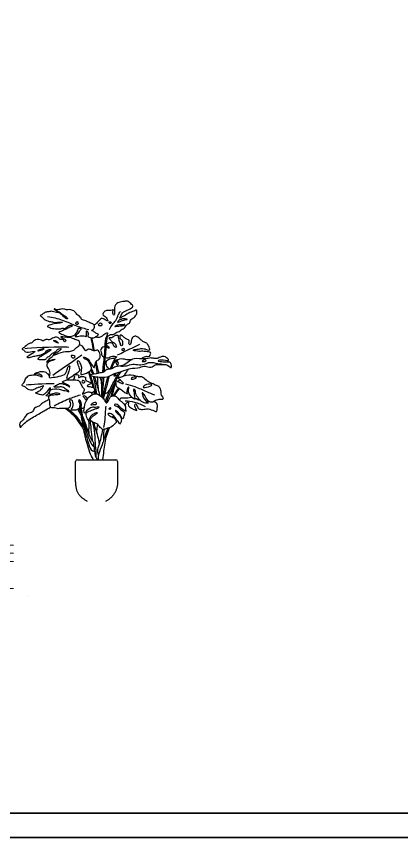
# Model space of a CAD drawing. Header units: metres. Extents: x 295274 to 295728, y 1621957 to 1622195.
# Drawn here: x 295608.5 to 295646, y 1621957.1 to 1622036.9 of the extents above; entities that cross this region are included whole.
import ezdxf

# ---------------------------------------------------------------- set-up
doc = ezdxf.new("R2010")
doc.units = ezdxf.units.M
doc.layers.add('COTAS NUEVO', color=7, linetype='Continuous', lineweight=0)

# ---------------------------------------------------------------- blocks, each defined once
blk = doc.blocks.new('planta 2')
for centre, start, end in [((-0.236, -0.2472), 90, 180), ((0.046, -0.2472), 0, 90)]:
    blk.add_arc(centre, 0.0131, start, end)
for points, knots in [([(-0.1001, 0.6679), (-0.0914, 0.6645), (-0.0715, 0.6621), (-0.0512, 0.6738), (-0.0323, 0.693), (-0.0082, 0.7), (-0.0206, 0.6812), (-0.0262, 0.6574), (-0.0027, 0.682), (0.0155, 0.6859), (0.0341, 0.6832), (0.0442, 0.7012), (0.0816, 0.7057), (0.0898, 0.7267), (0.1118, 0.7249), (0.122, 0.7605), (0.152, 0.7622), (0.1532, 0.7975), (0.1878, 0.8121), (0.1936, 0.8274), (0.2017, 0.8351), (0.2016, 0.8698), (0.1841, 0.8546), (0.1475, 0.8487), (0.1099, 0.8188), (0.0955, 0.8172), (0.0702, 0.7958), (0.0856, 0.8243), (0.0978, 0.8519), (0.1411, 0.8645), (0.1756, 0.8885), (0.1682, 0.9015), (0.1436, 0.9204), (0.1328, 0.9318), (0.1079, 0.9259), (0.0667, 0.9217), (0.0398, 0.9048), (0.0329, 0.8604), (0.0392, 0.8344), (0.0315, 0.8223), (0.0262, 0.8333), (0.0222, 0.8498), (0.0327, 0.8685), (0.0178, 0.8607), (-0.0008, 0.8615), (-0.0285, 0.8607), (-0.0479, 0.8432), (-0.0498, 0.8232), (-0.0291, 0.8169), (-0.0204, 0.8026), (-0.0074, 0.781), (-0.03, 0.7872), (-0.05, 0.8108), (-0.0809, 0.784), (-0.0981, 0.7606), (-0.1086, 0.757), (-0.1133, 0.7554)], [0, 0, 0, 0, 0.302803, 0.575212, 0.884388, 1.108497, 1.341479, 1.562487, 1.835169, 2.096702, 2.324601, 2.56755, 2.905624, 3.15497, 3.390427, 3.711807, 3.991275, 4.299439, 4.63643, 4.854351, 5.051621, 5.339664, 5.545514, 5.907023, 6.294112, 6.530804, 6.786433, 7.0334, 7.356489, 7.743262, 8.090797, 8.276756, 8.596977, 8.815776, 9.091734, 9.463535, 9.773118, 10.146869, 10.447391, 10.614337, 10.77698, 11.027439, 11.242546, 11.418713, 11.676057, 11.97475, 12.258298, 12.48456, 12.727658, 12.977047, 13.213103, 13.429268, 13.727952, 14.063049, 14.376746, 14.597387, 14.597387, 14.597387, 14.597387]), ([(-0.1297, 0.7151), (-0.13, 0.7134), (-0.1155, 0.7086), (-0.1036, 0.694), (-0.0734, 0.6854), (-0.0972, 0.6725), (-0.1126, 0.6531), (-0.1606, 0.6659), (-0.1577, 0.6775), (-0.1556, 0.6912), (-0.1593, 0.7045), (-0.1671, 0.7143), (-0.1684, 0.7065), (-0.1676, 0.6963), (-0.168, 0.6768), (-0.1701, 0.6676), (-0.1806, 0.6724), (-0.1981, 0.6775), (-0.2322, 0.6705), (-0.2596, 0.6673), (-0.2405, 0.6788), (-0.2254, 0.705), (-0.2064, 0.7242), (-0.2157, 0.7324), (-0.2272, 0.7309), (-0.2317, 0.7128), (-0.2491, 0.6868), (-0.2616, 0.675), (-0.3021, 0.6664), (-0.3395, 0.6811), (-0.3707, 0.6967), (-0.3725, 0.701), (-0.3547, 0.7083), (-0.3055, 0.7292), (-0.2807, 0.7422), (-0.2675, 0.7494), (-0.2824, 0.7531), (-0.3007, 0.7523), (-0.3187, 0.7316), (-0.3313, 0.7261), (-0.348, 0.7338), (-0.356, 0.7243), (-0.3785, 0.726), (-0.4186, 0.7266), (-0.4509, 0.7389), (-0.4577, 0.7467), (-0.4402, 0.7532), (-0.3944, 0.7666), (-0.3661, 0.7667), (-0.3505, 0.7699), (-0.3422, 0.7757), (-0.3591, 0.7747), (-0.3813, 0.7768), (-0.3984, 0.7687), (-0.413, 0.778), (-0.4433, 0.7784), (-0.4811, 0.7945), (-0.497, 0.8171), (-0.5135, 0.8246), (-0.4927, 0.8267), (-0.477, 0.85), (-0.4495, 0.8485), (-0.426, 0.8579), (-0.3898, 0.8449), (-0.3622, 0.8444), (-0.3408, 0.8199), (-0.3162, 0.7942), (-0.3008, 0.8036), (-0.343, 0.8283), (-0.3653, 0.8504), (-0.3993, 0.8621), (-0.4109, 0.8785), (-0.3847, 0.8605), (-0.358, 0.8716), (-0.3342, 0.8732), (-0.3244, 0.865), (-0.3061, 0.8656), (-0.2835, 0.8679), (-0.2535, 0.8552), (-0.243, 0.8295), (-0.2103, 0.8156), (-0.2082, 0.7903), (-0.1702, 0.7856), (-0.1458, 0.7693), (-0.1153, 0.7613), (-0.1083, 0.747), (-0.1115, 0.7307), (-0.1164, 0.7194), (-0.1294, 0.7168), (-0.1297, 0.7151)], [0, 0, 0, 0, 0.203893, 0.478958, 0.742436, 0.976875, 1.270016, 1.637231, 1.802477, 2.014273, 2.236386, 2.404676, 2.524138, 2.717066, 2.975075, 3.125235, 3.293195, 3.537846, 3.893011, 4.1343, 4.335484, 4.67283, 4.94852, 5.110847, 5.283337, 5.522107, 5.841223, 6.078984, 6.430006, 6.812141, 7.13665, 7.219813, 7.446051, 7.877629, 8.194633, 8.362548, 8.54287, 8.792091, 9.084663, 9.29236, 9.518854, 9.698736, 9.958618, 10.334761, 10.669148, 10.807512, 11.022006, 11.427392, 11.738726, 11.966577, 12.09654, 12.2909, 12.575564, 12.811781, 13.034724, 13.348412, 13.713891, 14.021924, 14.205082, 14.411016, 14.710795, 14.997221, 15.282321, 15.630464, 15.923928, 16.252273, 16.583038, 16.734336, 17.095476, 17.445773, 17.789049, 17.964841, 18.223088, 18.540544, 18.810651, 19.005084, 19.240578, 19.517167, 19.830661, 20.12798, 20.452585, 20.71085, 21.040924, 21.363889, 21.675151, 21.88742, 22.115609, 22.318792, 22.517339, 22.517339, 22.517339, 22.517339]), ([(-0.0003, 0.722), (0.0064, 0.7342), (0.0206, 0.7587), (0.0482, 0.7845), (0.0635, 0.8281), (0.0744, 0.8449), (0.0797, 0.8534)], [0, 0, 0, 0, 0.36976, 0.722723, 1.105537, 1.419812, 1.419812, 1.419812, 1.419812]), ([(-0.4539, 0.8167), (-0.4176, 0.8101), (-0.3459, 0.794), (-0.2427, 0.7454), (-0.1828, 0.7284), (-0.1529, 0.7202)], [0, 0, 0, 0, 0.602954, 1.211382, 1.763808, 1.763808, 1.763808, 1.763808]), ([(0.0575, 0.775), (0.0564, 0.7768), (0.0698, 0.7904), (0.1028, 0.8026), (0.1433, 0.7942), (0.0991, 0.7919), (0.0759, 0.7765), (0.0585, 0.7732), (0.0575, 0.775)], [0, 0, 0, 0, 0.224465, 0.593768, 0.869355, 1.165004, 1.503208, 1.720868, 1.720868, 1.720868, 1.720868]), ([(-0.2365, 0.7784), (-0.2487, 0.7716), (-0.2507, 0.7587), (-0.2279, 0.7548), (-0.2308, 0.7673), (-0.2365, 0.7784)], [0, 0, 0, 0, 0.373475, 0.744101, 1.094617, 1.094617, 1.094617, 1.094617]), ([(-0.0821, 0.7528), (-0.083, 0.7556), (-0.0748, 0.7661), (-0.0598, 0.7688), (-0.0475, 0.7511), (-0.0686, 0.7488), (-0.0811, 0.7499), (-0.0821, 0.7528)], [0, 0, 0, 0, 0.209307, 0.426977, 0.637071, 0.869032, 1.081151, 1.081151, 1.081151, 1.081151]), ([(0.0132, 0.7723), (0.0029, 0.78), (-0.0086, 0.7772), (0.0009, 0.7631), (0.012, 0.7616), (0.0132, 0.7723)], [0, 0, 0, 0, 0.3035449, 0.6225167, 0.9352768, 0.9352768, 0.9352768, 0.9352768]), ([(0.04, 0.7431), (0.04, 0.7445), (0.0614, 0.7587), (0.0942, 0.7521), (0.1162, 0.7628), (0.1016, 0.7447), (0.0586, 0.748), (0.0401, 0.7419), (0.04, 0.7431)], [0, 0, 0, 0, 0.264064, 0.619573, 0.838867, 1.035086, 1.431849, 1.657075, 1.657075, 1.657075, 1.657075]), ([(-0.357, 0.668), (-0.3562, 0.67), (-0.3302, 0.6621), (-0.2931, 0.6647), (-0.2535, 0.6487), (-0.2398, 0.6406), (-0.2172, 0.6411), (-0.2169, 0.599), (-0.2433, 0.5918), (-0.2595, 0.5665), (-0.2969, 0.558), (-0.3509, 0.56), (-0.4089, 0.5302), (-0.4172, 0.5367), (-0.3809, 0.5526), (-0.368, 0.5658), (-0.3475, 0.5833), (-0.3758, 0.5818), (-0.3867, 0.5685), (-0.3922, 0.5576), (-0.4201, 0.5482), (-0.436, 0.5269), (-0.4636, 0.5135), (-0.4664, 0.4996), (-0.4955, 0.5015), (-0.5307, 0.5007), (-0.5207, 0.5123), (-0.4874, 0.5337), (-0.4497, 0.556), (-0.4258, 0.5732), (-0.4384, 0.5771), (-0.4648, 0.5652), (-0.4699, 0.551), (-0.4987, 0.5365), (-0.523, 0.5296), (-0.5559, 0.5262), (-0.5831, 0.5131), (-0.6147, 0.5185), (-0.5885, 0.5278), (-0.5541, 0.5527), (-0.5419, 0.5613), (-0.5706, 0.5593), (-0.6189, 0.5507), (-0.6271, 0.5724), (-0.6488, 0.5752), (-0.6233, 0.5901), (-0.5951, 0.6209), (-0.5681, 0.6192), (-0.5464, 0.6553), (-0.4983, 0.6428), (-0.4849, 0.635), (-0.467, 0.6515), (-0.4404, 0.6409), (-0.4202, 0.6578), (-0.3771, 0.672), (-0.3639, 0.6414), (-0.3396, 0.6537), (-0.3306, 0.6233), (-0.3156, 0.6441), (-0.3342, 0.6539), (-0.3466, 0.657), (-0.3576, 0.6665), (-0.357, 0.668)], [0, 0, 0, 0, 0.270729, 0.646962, 1.01187, 1.24208, 1.478605, 1.801387, 2.083964, 2.384645, 2.724069, 3.167759, 3.593585, 3.721468, 4.023117, 4.300069, 4.53009, 4.770514, 5.010786, 5.203984, 5.501508, 5.806561, 6.112374, 6.297631, 6.604111, 6.91366, 7.067189, 7.430959, 7.835886, 8.100617, 8.249433, 8.550977, 8.773822, 9.086256, 9.382129, 9.706287, 10.036015, 10.2905, 10.525872, 10.923445, 11.078846, 11.343524, 11.74163, 11.993121, 12.19587, 12.450957, 12.82876, 13.10717, 13.448676, 13.829623, 14.043784, 14.299561, 14.583562, 14.876447, 15.234353, 15.517649, 15.767265, 16.023624, 16.229889, 16.462145, 16.691343, 16.895005, 16.895005, 16.895005, 16.895005]), ([(-0.0494, 0.4064), (-0.0487, 0.4142), (-0.0441, 0.4664), (-0.031, 0.5581), (-0.0332, 0.6371), (-0.0245, 0.664), (-0.0229, 0.668)], [0.540591, 0.540591, 0.540591, 0.540591, 0.657781, 1.318167, 1.871799, 1.972654, 1.972654, 1.972654, 1.972654]), ([(-0.0389, 0.4107), (-0.0385, 0.4162), (-0.0351, 0.4678), (-0.0227, 0.5714), (-0.0221, 0.6419), (-0.0155, 0.6652), (-0.0137, 0.6705)], [1.071726, 1.071726, 1.071726, 1.071726, 1.157355, 1.854151, 2.362301, 2.521055, 2.521055, 2.521055, 2.521055]), ([(0.2337, 0.5063), (0.25, 0.5194), (0.2739, 0.5269), (0.2941, 0.521), (0.3009, 0.5419), (0.3045, 0.5541), (0.2758, 0.5571), (0.2344, 0.5631), (0.2157, 0.5576), (0.1946, 0.566), (0.1743, 0.5625), (0.1754, 0.575), (0.1936, 0.5729), (0.231, 0.5814), (0.2534, 0.5819), (0.2745, 0.571), (0.3028, 0.5664), (0.2864, 0.5997), (0.2763, 0.6228), (0.2482, 0.6276), (0.2331, 0.6438), (0.2088, 0.6642), (0.1867, 0.6771), (0.1569, 0.6563), (0.1611, 0.6216), (0.1478, 0.6043), (0.1391, 0.62), (0.1482, 0.6419), (0.13, 0.6483), (0.1107, 0.6578), (0.0948, 0.6745), (0.0761, 0.6859), (0.0717, 0.6547), (0.0941, 0.6471), (0.0962, 0.6221), (0.0965, 0.6023), (0.0795, 0.6001), (0.083, 0.6211), (0.0692, 0.6311), (0.0729, 0.6493), (0.0642, 0.6596), (0.0712, 0.6797), (0.0425, 0.6768), (0.0279, 0.6699), (0.019, 0.6563), (-0.0102, 0.6636), (0.0067, 0.6464), (0.0189, 0.6277), (0.0419, 0.623), (0.0516, 0.595), (0.0485, 0.5873), (0.0323, 0.5962), (0.0259, 0.6167), (0.0098, 0.6266), (-0.0133, 0.6181), (-0.0224, 0.6131)], [2.347081, 2.347081, 2.347081, 2.347081, 2.693391, 2.934729, 3.184279, 3.358174, 3.642254, 4.02431, 4.2742, 4.548864, 4.786559, 4.929096, 5.156253, 5.519246, 5.79147, 6.079825, 6.326573, 6.627195, 6.924228, 7.21219, 7.483957, 7.809789, 8.086698, 8.39758, 8.737104, 8.955947, 9.15341, 9.415088, 9.637984, 9.909491, 10.19613, 10.416772, 10.680759, 10.939528, 11.22085, 11.46417, 11.641932, 11.875893, 12.102751, 12.334718, 12.541921, 12.759377, 13.028284, 13.267749, 13.49088, 13.744097, 13.958338, 14.240483, 14.510827, 14.80987, 14.937361, 15.157392, 15.424589, 15.664197, 15.967559, 15.967559, 15.967559, 15.967559]), ([(-0.4095, 0.5337), (-0.4184, 0.5232), (-0.426, 0.5139), (-0.4414, 0.5093), (-0.4712, 0.4717), (-0.4451, 0.4952), (-0.3786, 0.5076), (-0.4299, 0.4901), (-0.4538, 0.4814), (-0.466, 0.4512), (-0.4414, 0.431), (-0.4366, 0.3922), (-0.4462, 0.3633), (-0.422, 0.3696), (-0.3688, 0.3761), (-0.3168, 0.3916), (-0.3104, 0.4353), (-0.3028, 0.4495), (-0.2879, 0.4614), (-0.2975, 0.4199), (-0.3052, 0.3967), (-0.3204, 0.3523), (-0.2964, 0.3628), (-0.2607, 0.3903), (-0.2215, 0.4116), (-0.2154, 0.4283), (-0.2318, 0.464), (-0.2379, 0.4876), (-0.2272, 0.4974), (-0.2111, 0.4632), (-0.203, 0.4408), (-0.2118, 0.3959), (-0.2102, 0.3872), (-0.1812, 0.3968), (-0.13, 0.4172), (-0.1332, 0.4491), (-0.1456, 0.4768), (-0.163, 0.4994), (-0.1902, 0.5059), (-0.1923, 0.5237), (-0.1585, 0.5078), (-0.143, 0.4843), (-0.1136, 0.4334), (-0.1079, 0.4496), (-0.1037, 0.4895), (-0.0708, 0.5002), (-0.0645, 0.5373), (-0.085, 0.5777), (-0.109, 0.5594), (-0.1359, 0.5745), (-0.1595, 0.5798), (-0.1739, 0.5581), (-0.1846, 0.5795), (-0.2017, 0.6047), (-0.2145, 0.6071), (-0.2203, 0.608)], [0, 0, 0, 0, 0.223221, 0.476201, 0.802126, 1.063961, 1.459023, 1.770005, 2.088009, 2.378025, 2.684699, 3.050469, 3.324253, 3.55397, 3.992578, 4.406154, 4.765781, 5.007806, 5.18249, 5.500655, 5.840532, 6.179025, 6.393168, 6.802518, 7.183863, 7.405265, 7.767835, 8.050201, 8.202313, 8.523447, 8.838053, 9.219241, 9.34851, 9.648036, 10.070797, 10.365155, 10.685009, 10.994169, 11.289556, 11.455975, 11.755905, 12.107889, 12.507448, 12.669894, 13.028449, 13.34586, 13.686228, 14.03384, 14.300604, 14.614677, 14.889158, 15.131013, 15.369889, 15.693774, 15.936685, 15.936685, 15.936685, 15.936685]), ([(-0.3743, 0.6206), (-0.3737, 0.6236), (-0.3936, 0.6401), (-0.403, 0.6411), (-0.4158, 0.6384), (-0.396, 0.6311), (-0.3885, 0.6229), (-0.3743, 0.6206)], [0, 0, 0, 0, 0.330802, 0.563205, 0.732774, 0.983157, 1.269227, 1.269227, 1.269227, 1.269227]), ([(-0.1365, 0.6608), (-0.1323, 0.6388), (-0.1286, 0.6179), (-0.1207, 0.5766), (-0.1188, 0.5663)], [0, 0, 0, 0, 0.4694609, 0.6119131, 0.6119131, 0.6119131, 0.6119131]), ([(-0.111, 0.5649), (-0.1158, 0.5926), (-0.1226, 0.6319), (-0.127, 0.6538), (-0.1282, 0.6595)], [2.4249067, 2.4249067, 2.4249067, 2.4249067, 2.8667421, 3.0366783, 3.0366783, 3.0366783, 3.0366783]), ([(-0.0228, 0.6049), (-0.0101, 0.6018), (-0.0011, 0.5885), (-0.0029, 0.5803), (-0.015, 0.5879), (-0.0236, 0.5911)], [16.3460031, 16.3460031, 16.3460031, 16.3460031, 16.6440862, 16.7707108, 17.0551919, 17.0551919, 17.0551919, 17.0551919]), ([(0.058, 0.5339), (0.0748, 0.5424), (0.1086, 0.5593), (0.1844, 0.5954), (0.2225, 0.6128)], [0, 0, 0, 0, 0.431239, 1.073795, 1.073795, 1.073795, 1.073795]), ([(-0.622, 0.5809), (-0.5896, 0.5899), (-0.343, 0.5952), (-0.3155, 0.5931), (-0.2994, 0.5925)], [0, 0, 0, 0, 1.319929, 1.719159, 1.719159, 1.719159, 1.719159]), ([(-0.526, 0.5649), (-0.5273, 0.5663), (-0.5061, 0.5772), (-0.4724, 0.5828), (-0.493, 0.5699), (-0.5244, 0.5631), (-0.526, 0.5649)], [0, 0, 0, 0, 0.270585, 0.563233, 0.783379, 1.115638, 1.115638, 1.115638, 1.115638]), ([(-0.0328, 0.5936), (-0.0392, 0.5947), (-0.052, 0.5937), (-0.0602, 0.58), (-0.0695, 0.5678), (-0.0586, 0.5565), (-0.0608, 0.5339), (-0.0489, 0.5222), (-0.0378, 0.5167)], [17.150034, 17.150034, 17.150034, 17.150034, 17.358019, 17.598407, 17.811096, 18.021998, 18.293331, 18.580233, 18.580233, 18.580233, 18.580233]), ([(0.1045, 0.583), (0.0941, 0.5851), (0.09, 0.576), (0.0939, 0.5638), (0.1102, 0.5671), (0.1074, 0.5792), (0.1045, 0.583)], [0, 0, 0, 0, 0.2361098, 0.4606228, 0.6907857, 0.9503881, 0.9503881, 0.9503881, 0.9503881]), ([(-0.4157, 0.3871), (-0.369, 0.423), (-0.2419, 0.5051), (-0.2172, 0.5254), (-0.2043, 0.5354)], [0, 0, 0, 0, 1.252138, 1.652106, 1.652106, 1.652106, 1.652106]), ([(-0.2614, 0.5124), (-0.2682, 0.5107), (-0.2807, 0.5187), (-0.2854, 0.5341), (-0.2432, 0.529), (-0.2556, 0.5139), (-0.2614, 0.5124)], [0, 0, 0, 0, 0.2560267, 0.4274389, 0.729153, 0.9499455, 0.9499455, 0.9499455, 0.9499455]), ([(-0.1415, 0.3856), (-0.1415, 0.3894), (-0.0926, 0.3938), (-0.0633, 0.4047), (-0.0364, 0.4074), (-0.0235, 0.4326), (0.0173, 0.4255), (0.0419, 0.4538), (0.0986, 0.4511), (0.1403, 0.4849), (0.1788, 0.5136), (0.2603, 0.501), (0.3008, 0.5153), (0.3283, 0.5073), (0.3578, 0.5072), (0.3915, 0.5319), (0.4253, 0.5118), (0.4424, 0.4853), (0.3778, 0.5054), (0.3513, 0.4889), (0.3757, 0.4836), (0.4157, 0.478), (0.4532, 0.4878), (0.4573, 0.4246), (0.4268, 0.4713), (0.3632, 0.4608), (0.3356, 0.467), (0.3047, 0.433), (0.259, 0.4589), (0.2239, 0.4386), (0.1501, 0.437), (0.1242, 0.4232), (0.0515, 0.4047), (0.0214, 0.3927), (-0.0179, 0.3671), (-0.0788, 0.3727), (-0.1023, 0.373), (-0.1415, 0.3821), (-0.1415, 0.3856)], [0, 0, 0, 0, 0.380905, 0.736038, 1.013485, 1.290823, 1.631053, 1.965186, 2.380987, 2.793421, 3.183188, 3.693093, 4.065628, 4.359808, 4.664861, 5.01711, 5.366102, 5.588234, 6.013454, 6.274557, 6.497246, 6.880269, 7.199483, 7.535526, 7.85142, 8.307566, 8.606842, 8.955906, 9.333406, 9.69513, 10.173214, 10.500883, 10.984891, 11.32103, 11.703919, 12.1376, 12.455373, 12.796391, 12.796391, 12.796391, 12.796391]), ([(-0.0757, 0.4001), (-0.0767, 0.4035), (-0.0835, 0.4256), (-0.0902, 0.4498), (-0.0957, 0.477), (-0.0973, 0.4857)], [1.2869948, 1.2869948, 1.2869948, 1.2869948, 1.3591584, 1.7758028, 1.9568668, 1.9568668, 1.9568668, 1.9568668]), ([(-0.0298, 0.5143), (-0.0241, 0.5132), (-0.0068, 0.513), (0.0197, 0.528), (0.0438, 0.5238), (0.0523, 0.5191), (0.0513, 0.5171), (0.0496, 0.5138), (0.0282, 0.507), (0.0437, 0.4914), (0.0905, 0.5148), (0.1218, 0.497), (0.1551, 0.5022), (0.1672, 0.5016)], [18.668644, 18.668644, 18.668644, 18.668644, 18.849832, 19.187056, 19.471328, 19.629779, 19.629779, 19.629779, 19.88776, 20.070651, 20.464824, 20.818468, 21.157976, 21.157976, 21.157976, 21.157976]), ([(-0.0005, 0.4293), (-0.0082, 0.4356), (-0.0208, 0.4507), (-0.0301, 0.4897), (0.0025, 0.5096), (0.0276, 0.512), (0.0399, 0.5098)], [0, 0, 0, 0, 0.312506, 0.647254, 0.97382, 1.324694, 1.324694, 1.324694, 1.324694]), ([(0.0459, 0.4939), (0.0451, 0.4846), (0.0504, 0.4683), (0.059, 0.4526), (0.0687, 0.4749), (0.0563, 0.4847), (0.06, 0.4964), (0.0623, 0.501)], [0, 0, 0, 0, 0.302953, 0.491152, 0.719599, 0.933761, 1.159373, 1.159373, 1.159373, 1.159373]), ([(0.0762, 0.4534), (0.092, 0.4525), (0.124, 0.4516), (0.171, 0.4702), (0.2169, 0.4604), (0.2651, 0.4654), (0.2943, 0.4866), (0.3555, 0.4699), (0.3852, 0.4671), (0.4008, 0.4646)], [0, 0, 0, 0, 0.394836, 0.794612, 1.186272, 1.57544, 1.908311, 2.348812, 2.742781, 2.742781, 2.742781, 2.742781]), ([(0.2391, 0.4863), (0.2398, 0.4903), (0.2526, 0.5004), (0.2798, 0.4962), (0.2517, 0.4822), (0.2391, 0.4863)], [0, 0, 0, 0, 0.2984205, 0.5562319, 0.9143554, 0.9143554, 0.9143554, 0.9143554]), ([(-0.1329, 0.4329), (-0.1288, 0.4252), (-0.1236, 0.4159), (-0.1176, 0.3987), (-0.1155, 0.3922)], [0, 0, 0, 0, 0.2924471, 0.4412567, 0.4412567, 0.4412567, 0.4412567]), ([(-0.1025, 0.4761), (-0.0987, 0.4528), (-0.0945, 0.4245), (-0.0921, 0.4005), (-0.0917, 0.3962)], [0.979885, 0.979885, 0.979885, 0.979885, 1.2544509, 1.3167987, 1.3167987, 1.3167987, 1.3167987]), ([(0.1009, 0.3779), (0.1046, 0.3819), (0.1219, 0.401), (0.131, 0.4163), (0.1394, 0.4306)], [2.1443429, 2.1443429, 2.1443429, 2.1443429, 2.2469136, 2.6512027, 2.6512027, 2.6512027, 2.6512027]), ([(-0.4408, 0.234), (-0.4446, 0.2333), (-0.4505, 0.2327), (-0.4751, 0.2336), (-0.4515, 0.2457), (-0.442, 0.265), (-0.4311, 0.2872), (-0.4373, 0.2981), (-0.4474, 0.2766), (-0.477, 0.2469), (-0.492, 0.2368), (-0.5186, 0.2473), (-0.5535, 0.255), (-0.5189, 0.2651), (-0.498, 0.2831), (-0.4886, 0.3006), (-0.48, 0.3128), (-0.5081, 0.2983), (-0.527, 0.2936), (-0.5429, 0.2862), (-0.5721, 0.2709), (-0.6046, 0.2823), (-0.6166, 0.304), (-0.6506, 0.3079), (-0.6244, 0.3309), (-0.6187, 0.3587), (-0.5925, 0.3875), (-0.5535, 0.3869), (-0.5264, 0.389), (-0.4861, 0.3663), (-0.5009, 0.3891), (-0.5258, 0.3977), (-0.5635, 0.3902), (-0.5184, 0.4138), (-0.4733, 0.4153), (-0.4536, 0.3949), (-0.4445, 0.3872), (-0.4406, 0.383)], [0, 0, 0, 0, 0.194559, 0.416849, 0.642942, 0.929414, 1.209237, 1.351507, 1.594601, 1.976856, 2.206527, 2.519248, 2.792759, 3.063226, 3.379998, 3.641844, 3.79273, 4.068801, 4.338862, 4.575538, 4.897173, 5.216782, 5.503506, 5.772441, 6.045674, 6.363174, 6.703256, 7.047761, 7.369762, 7.692002, 7.89772, 8.216093, 8.481071, 8.805542, 9.202372, 9.492624, 9.731288, 9.731288, 9.731288, 9.731288]), ([(-0.2649, 0.3858), (-0.2616, 0.3823), (-0.2542, 0.3735), (-0.262, 0.3565), (-0.2677, 0.3508)], [0, 0, 0, 0, 0.2180521, 0.5003405, 0.5003405, 0.5003405, 0.5003405]), ([(-0.2567, 0.3912), (-0.2491, 0.3928), (-0.2343, 0.3895), (-0.2205, 0.3845), (-0.2342, 0.3635), (-0.2137, 0.3707), (-0.2059, 0.381), (-0.1803, 0.3717), (-0.1725, 0.3699), (-0.1849, 0.346), (-0.1323, 0.3334), (-0.1394, 0.3153), (-0.1843, 0.3069), (-0.1295, 0.2999), (-0.1111, 0.2912), (-0.1068, 0.2692), (-0.1228, 0.258), (-0.131, 0.2545)], [0, 0, 0, 0, 0.277489, 0.465281, 0.684187, 0.887268, 1.097487, 1.383488, 1.520748, 1.752789, 2.000116, 2.314855, 3.198455, 3.471189, 3.729537, 3.957193, 4.252756, 4.252756, 4.252756, 4.252756]), ([(-0.1539, 0.4091), (-0.1468, 0.3852), (-0.137, 0.3505), (-0.1264, 0.3102), (-0.1228, 0.2961)], [0, 0, 0, 0, 0.495432, 0.7528219, 0.7528219, 0.7528219, 0.7528219]), ([(-0.1494, 0.4117), (-0.1393, 0.3825), (-0.1256, 0.3381), (-0.1154, 0.2994), (-0.1125, 0.2879)], [0, 0, 0, 0, 0.5512322, 0.788936, 0.788936, 0.788936, 0.788936]), ([(-0.0938, 0.2491), (-0.097, 0.2682), (-0.1042, 0.3061), (-0.1102, 0.3507), (-0.1167, 0.3738), (-0.1176, 0.377)], [0, 0, 0, 0, 0.4360856, 0.8868939, 0.9614575, 0.9614575, 0.9614575, 0.9614575]), ([(-0.1104, 0.3756), (-0.1072, 0.3648), (-0.0947, 0.3208), (-0.0806, 0.2725), (-0.0716, 0.2382)], [0.5598107, 0.5598107, 0.5598107, 0.5598107, 0.7778641, 1.3690698, 1.3690698, 1.3690698, 1.3690698]), ([(-0.0898, 0.3729), (-0.0884, 0.351), (-0.0878, 0.3175), (-0.0846, 0.2978), (-0.0832, 0.2805)], [1.4364188, 1.4364188, 1.4364188, 1.4364188, 1.797858, 2.1274435, 2.1274435, 2.1274435, 2.1274435]), ([(-0.056, 0.2243), (-0.0549, 0.2457), (-0.0557, 0.2893), (-0.0566, 0.3309), (-0.0643, 0.3612), (-0.0671, 0.3715)], [0, 0, 0, 0, 0.459386, 0.877208, 1.087373, 1.087373, 1.087373, 1.087373]), ([(-0.056, 0.2243), (-0.051, 0.256), (-0.0442, 0.3048), (-0.0418, 0.3533), (-0.041, 0.3708)], [0, 0, 0, 0, 0.5626103, 0.8563973, 0.8563973, 0.8563973, 0.8563973]), ([(-0.0315, 0.1937), (-0.0163, 0.2344), (0.0172, 0.311), (0.053, 0.3807), (0.069, 0.4044), (0.0729, 0.4098)], [0, 0, 0, 0, 0.654255, 1.193563, 1.36655, 1.36655, 1.36655, 1.36655]), ([(0.0322, 0.3817), (0.033, 0.3929), (0.0501, 0.402), (0.0461, 0.3786), (0.0353, 0.3796), (0.0322, 0.3817)], [0, 0, 0, 0, 0.2899061, 0.5477658, 0.7904089, 0.7904089, 0.7904089, 0.7904089]), ([(0.062, 0.3395), (0.0574, 0.3425), (0.0487, 0.3494), (0.0417, 0.3453), (0.0507, 0.3233), (0.0475, 0.2994), (0.0748, 0.2876), (0.1, 0.2656), (0.1218, 0.2512), (0.1341, 0.2466), (0.1249, 0.2613), (0.1306, 0.294), (0.1454, 0.3005), (0.1381, 0.2759), (0.1384, 0.2482), (0.1747, 0.2123), (0.1934, 0.2073), (0.1794, 0.2269), (0.1844, 0.2561), (0.1749, 0.272), (0.1756, 0.2849), (0.1918, 0.2795), (0.1925, 0.2384), (0.2083, 0.2267), (0.2237, 0.195), (0.2594, 0.1797), (0.2956, 0.1781), (0.2588, 0.1979), (0.2414, 0.2396), (0.2371, 0.264), (0.2629, 0.2348), (0.277, 0.1991), (0.3079, 0.1812), (0.3359, 0.2009), (0.3684, 0.2114), (0.3879, 0.2043), (0.3984, 0.2164), (0.3757, 0.2404), (0.3782, 0.2591), (0.3708, 0.2944), (0.3559, 0.3104), (0.3423, 0.3111), (0.3276, 0.3217), (0.2927, 0.3331), (0.2767, 0.344), (0.2454, 0.3747), (0.2282, 0.3762), (0.2151, 0.3743), (0.19, 0.3834), (0.1226, 0.3945), (0.0924, 0.3695), (0.0548, 0.3738), (0.078, 0.3495), (0.1057, 0.3296), (0.097, 0.3205), (0.074, 0.3336), (0.0664, 0.3367), (0.062, 0.3395)], [0, 0, 0, 0, 0.230224, 0.349327, 0.615299, 0.886163, 1.177138, 1.517924, 1.81741, 1.97177, 2.167851, 2.501121, 2.662989, 2.908073, 3.219113, 3.626726, 3.812222, 4.04254, 4.359045, 4.60538, 4.774247, 4.955614, 5.308515, 5.560645, 5.887504, 6.257539, 6.520075, 6.812943, 7.222882, 7.42799, 7.723565, 8.099554, 8.408677, 8.731653, 9.066367, 9.312143, 9.491543, 9.796222, 10.050185, 10.39001, 10.648353, 10.845572, 11.089163, 11.429657, 11.696806, 12.067754, 12.298146, 12.492856, 12.787687, 13.252211, 13.615705, 13.893081, 14.166726, 14.496581, 14.63281, 14.914356, 15.135083, 15.135083, 15.135083, 15.135083]), ([(0.0478, 0.3476), (0.0539, 0.3597), (0.068, 0.3863), (0.0793, 0.4038), (0.0861, 0.4135)], [0.9793422, 0.9793422, 0.9793422, 0.9793422, 1.1881368, 1.4711863, 1.4711863, 1.4711863, 1.4711863]), ([(0.1594, 0.3583), (0.158, 0.3608), (0.1683, 0.3738), (0.2093, 0.3697), (0.1807, 0.358), (0.1612, 0.3553), (0.1594, 0.3583)], [0, 0, 0, 0, 0.221146, 0.52299, 0.770131, 1.036579, 1.036579, 1.036579, 1.036579]), ([(-0.1843, 0.1494), (-0.188, 0.1453), (-0.1982, 0.1413), (-0.2076, 0.1413), (-0.2067, 0.1628), (-0.2036, 0.1802), (-0.2199, 0.2128), (-0.2298, 0.1956), (-0.2162, 0.1809), (-0.2168, 0.1502), (-0.2286, 0.1338), (-0.2517, 0.1278), (-0.2905, 0.1288), (-0.2703, 0.1429), (-0.2668, 0.1649), (-0.2678, 0.1866), (-0.274, 0.2074), (-0.3001, 0.2023), (-0.2872, 0.1846), (-0.2862, 0.1661), (-0.2945, 0.1398), (-0.3315, 0.1411), (-0.3611, 0.1435), (-0.3753, 0.1369), (-0.4114, 0.1511), (-0.4357, 0.142), (-0.4377, 0.1821), (-0.4388, 0.2048), (-0.4487, 0.2223), (-0.4408, 0.2374), (-0.4165, 0.2439), (-0.3833, 0.2427), (-0.3511, 0.2474), (-0.3854, 0.2564), (-0.4036, 0.2522), (-0.4435, 0.2414), (-0.4395, 0.2541), (-0.4365, 0.2898), (-0.3682, 0.2856), (-0.3393, 0.2724), (-0.3177, 0.2729), (-0.2963, 0.2585), (-0.299, 0.2751), (-0.3199, 0.279), (-0.3434, 0.3036), (-0.377, 0.297), (-0.4169, 0.2973), (-0.3868, 0.3141), (-0.3607, 0.3295), (-0.3357, 0.3204), (-0.3126, 0.3131), (-0.2889, 0.2959), (-0.2933, 0.3069), (-0.3134, 0.3173), (-0.3437, 0.3314), (-0.3466, 0.3371), (-0.3231, 0.3511), (-0.2934, 0.3509), (-0.2558, 0.3507), (-0.2208, 0.3504), (-0.2097, 0.3152), (-0.1929, 0.2897), (-0.1824, 0.2859), (-0.1882, 0.2623), (-0.199, 0.252), (-0.199, 0.2458), (-0.1889, 0.2487), (-0.166, 0.2662), (-0.1366, 0.2626), (-0.1302, 0.2537), (-0.1235, 0.2439)], [0, 0, 0, 0, 0.232227, 0.380017, 0.621151, 0.889377, 1.18859, 1.366622, 1.616565, 1.926876, 2.171857, 2.465334, 2.76693, 2.977728, 3.252412, 3.527209, 3.773192, 4.006376, 4.233072, 4.487432, 4.761705, 5.096717, 5.409833, 5.631505, 5.983145, 6.233866, 6.560345, 6.850474, 7.093153, 7.306213, 7.584759, 7.941354, 8.18877, 8.452825, 8.744813, 9.077257, 9.231675, 9.53763, 9.981571, 10.314362, 10.585026, 10.832214, 10.994947, 11.253322, 11.574991, 11.922871, 12.213412, 12.476154, 12.803623, 13.084228, 13.389193, 13.657261, 13.781404, 14.068762, 14.401142, 14.507514, 14.782678, 15.107659, 15.464716, 15.782255, 16.118488, 16.433139, 16.601235, 16.867534, 17.093556, 17.200435, 17.357152, 17.669708, 17.968562, 18.192285, 18.192285, 18.192285, 18.192285]), ([(-0.2013, 0.3313), (-0.2044, 0.3412), (-0.1939, 0.3527), (-0.1688, 0.3317), (-0.1949, 0.3295), (-0.2013, 0.3313)], [0, 0, 0, 0, 0.2732114, 0.5627683, 0.8886755, 0.8886755, 0.8886755, 0.8886755]), ([(-0.0235, 0.1838), (-0.0127, 0.2129), (0.0047, 0.2564), (0.033, 0.3178), (0.0445, 0.3408)], [0, 0, 0, 0, 0.5532594, 0.9409573, 0.9409573, 0.9409573, 0.9409573]), ([(0.1162, 0.3228), (0.1397, 0.3169), (0.1858, 0.3042), (0.2705, 0.2659), (0.3109, 0.2499), (0.3312, 0.2416)], [0, 0, 0, 0, 0.489018, 1.036488, 1.50148, 1.50148, 1.50148, 1.50148]), ([(0.2478, 0.298), (0.2466, 0.3025), (0.2679, 0.3258), (0.3342, 0.3143), (0.2717, 0.2964), (0.2488, 0.2941), (0.2478, 0.298)], [0, 0, 0, 0, 0.315309, 0.6799, 1.054026, 1.333161, 1.333161, 1.333161, 1.333161]), ([(-0.4067, 0.1615), (-0.372, 0.1803), (-0.3001, 0.2133), (-0.243, 0.2328), (-0.2141, 0.2415)], [0, 0, 0, 0, 0.623119, 1.16781, 1.16781, 1.16781, 1.16781]), ([(-0.0315, 0.1937), (-0.0376, 0.2036), (-0.0612, 0.2332), (-0.0964, 0.2552), (-0.1315, 0.242), (-0.1693, 0.2133), (-0.1851, 0.1571), (-0.1838, 0.1451), (-0.1905, 0.126), (-0.1822, 0.1003), (-0.1697, 0.1283), (-0.1285, 0.1548), (-0.1053, 0.1468), (-0.0726, 0.1559), (-0.0811, 0.1439), (-0.1064, 0.1404), (-0.1225, 0.1296), (-0.1603, 0.1216), (-0.1781, 0.0955), (-0.1584, 0.0596), (-0.1515, 0.0472), (-0.1458, 0.0785), (-0.1199, 0.1054), (-0.0784, 0.1128), (-0.1076, 0.0969), (-0.1311, 0.078), (-0.1443, 0.058), (-0.1286, 0.0408), (-0.0996, 0.0367), (-0.0732, 0.0104), (-0.0527, -0.0176), (-0.0238, -0.0066), (-0.0042, -0.0013), (0.0164, 0.0048), (0.0445, 0.0344), (0.0511, 0.0436), (0.0442, 0.0662), (0.0238, 0.0742), (-0.0026, 0.0915), (-0.0149, 0.0999), (-0.0067, 0.1083), (0.0232, 0.0992), (0.0421, 0.0759), (0.0547, 0.0503), (0.0694, 0.0409), (0.0755, 0.0184), (0.0859, 0.047), (0.0873, 0.0551), (0.0849, 0.0765), (0.0689, 0.1003), (0.0539, 0.1056), (0.0358, 0.1359), (0.0683, 0.109), (0.0793, 0.0923), (0.0982, 0.0571), (0.1013, 0.0757), (0.1106, 0.0979), (0.1104, 0.118), (0.0931, 0.1261), (0.0809, 0.1335), (0.0664, 0.1519), (0.0534, 0.1602), (0.0384, 0.1624), (0.0352, 0.1719), (0.0558, 0.1746), (0.0723, 0.1591), (0.0803, 0.1456), (0.1148, 0.1205), (0.1239, 0.1213), (0.1152, 0.1359), (0.1238, 0.1577), (0.0878, 0.1941), (0.0717, 0.2004), (0.0499, 0.2328), (0.0275, 0.2367), (0.0012, 0.2289), (-0.0108, 0.1857), (-0.0255, 0.1819), (-0.0284, 0.1887), (-0.0315, 0.1937)], [0, 0, 0, 0, 0.398811, 0.758908, 1.088983, 1.48802, 1.911555, 2.109686, 2.369129, 2.605612, 2.863621, 3.258773, 3.555318, 3.841246, 3.985379, 4.272677, 4.53331, 4.880364, 5.177305, 5.537675, 5.691843, 5.965996, 6.340351, 6.629948, 6.877595, 7.216749, 7.471531, 7.716215, 8.02225, 8.373, 8.691582, 8.986864, 9.24566, 9.513352, 9.873427, 10.063274, 10.316142, 10.586252, 10.914986, 11.110395, 11.258538, 11.563653, 11.884879, 12.184653, 12.430783, 12.636643, 12.896555, 13.080415, 13.337346, 13.636554, 13.882624, 14.134708, 14.419895, 14.728487, 15.035336, 15.213129, 15.50814, 15.749471, 15.983418, 16.204561, 16.477275, 16.706769, 16.921778, 17.056983, 17.286136, 17.550883, 17.795211, 18.164905, 18.287186, 18.489588, 18.7583, 19.146046, 19.39943, 19.741279, 20.004964, 20.288738, 20.660285, 20.840284, 21.040518, 21.040518, 21.040518, 21.040518]), ([(-0.0329, 0.2524), (-0.0204, 0.2535), (-0.0037, 0.269), (0.0037, 0.2808), (0.0064, 0.2849)], [0.6755047, 0.6755047, 0.6755047, 0.6755047, 1.0176351, 1.1939376, 1.1939376, 1.1939376, 1.1939376]), ([(-0.4419, 0.2088), (-0.4501, 0.204), (-0.4662, 0.1937), (-0.4949, 0.1832), (-0.5139, 0.1549), (-0.5559, 0.1489), (-0.5605, 0.11), (-0.605, 0.11), (-0.6277, 0.0638), (-0.647, 0.0448), (-0.6622, 0.0366), (-0.6575, -0.0103), (-0.628, 0.0378), (-0.5571, 0.079), (-0.4806, 0.125), (-0.4486, 0.1426), (-0.4329, 0.1513)], [0, 0, 0, 0, 0.306839, 0.617379, 0.944482, 1.293441, 1.607485, 1.952711, 2.352738, 2.648195, 2.879061, 3.182808, 3.514318, 4.05664, 4.598904, 5.018629, 5.018629, 5.018629, 5.018629]), ([(-0.197, 0.0825), (-0.1986, 0.0931), (-0.2045, 0.1322), (-0.2103, 0.1711), (-0.2144, 0.1995)], [0.4649922, 0.4649922, 0.4649922, 0.4649922, 0.6323947, 1.0814096, 1.0814096, 1.0814096, 1.0814096]), ([(-0.1699, 0.1994), (-0.1734, 0.2055), (-0.1796, 0.2174), (-0.1953, 0.2279), (-0.1885, 0.2407), (-0.1721, 0.2261), (-0.1658, 0.2166), (-0.1635, 0.2107)], [0, 0, 0, 0, 0.26348, 0.496175, 0.654973, 0.894597, 1.14463, 1.14463, 1.14463, 1.14463]), ([(-0.1371, 0.1689), (-0.1244, 0.1818), (-0.0994, 0.1915), (-0.0915, 0.1697), (-0.1186, 0.1709), (-0.1355, 0.1672), (-0.1371, 0.1689)], [0, 0, 0, 0, 0.37986, 0.602786, 0.924867, 1.207266, 1.207266, 1.207266, 1.207266]), ([(0.1654, 0.2231), (0.1599, 0.2223), (0.139, 0.2169), (0.0982, 0.2159), (0.0788, 0.2195), (0.0725, 0.203)], [6.329379, 6.329379, 6.329379, 6.329379, 6.558429, 7.133641, 7.467841, 7.467841, 7.467841, 7.467841]), ([(0.1138, 0.1989), (0.1372, 0.1975), (0.1839, 0.1908), (0.2374, 0.1702), (0.2625, 0.1568)], [0, 0, 0, 0, 0.48002, 1.008644, 1.008644, 1.008644, 1.008644]), ([(0.1159, 0.1595), (0.1164, 0.1649), (0.117, 0.1744), (0.1454, 0.1981), (0.1356, 0.1666), (0.1424, 0.1532), (0.2207, 0.1117), (0.1815, 0.1493), (0.1901, 0.1876), (0.2052, 0.151), (0.2123, 0.1383), (0.2439, 0.1307), (0.2823, 0.1453), (0.3263, 0.1244), (0.3482, 0.1135), (0.3499, 0.1476), (0.3544, 0.1771), (0.3338, 0.1894), (0.3234, 0.1923)], [0, 0, 0, 0, 0.230069, 0.503971, 0.751123, 0.999956, 1.443721, 1.746458, 2.025609, 2.314453, 2.546294, 2.849717, 3.216925, 3.61537, 3.847402, 4.143896, 4.46519, 4.722184, 4.722184, 4.722184, 4.722184]), ([(0.2225, 0.203), (0.2176, 0.203), (0.2051, 0.2022), (0.1932, 0.2153), (0.1855, 0.2199)], [5.6618909, 5.6618909, 5.6618909, 5.6618909, 5.8371389, 6.1087001, 6.1087001, 6.1087001, 6.1087001]), ([(-0.3235, 0.141), (-0.3032, 0.1282), (-0.2643, 0.0976), (-0.2255, 0.0395), (-0.1746, -0.0321), (-0.1592, -0.1107), (-0.132, -0.1753), (-0.1045, -0.1687), (-0.1102, -0.1997), (-0.0975, -0.2183), (-0.0912, -0.2341)], [0, 0, 0, 0, 0.493745, 0.981089, 1.519664, 2.058196, 2.513787, 2.749342, 3.029197, 3.374172, 3.374172, 3.374172, 3.374172]), ([(-0.3111, 0.1413), (-0.2921, 0.1299), (-0.2558, 0.1028), (-0.2193, 0.0482), (-0.1798, -0.0063), (-0.1571, -0.0664), (-0.1341, -0.1198), (-0.1209, -0.1355), (-0.1108, -0.1388), (-0.1129, -0.1555), (-0.1123, -0.1662), (-0.1125, -0.172)], [0, 0, 0, 0, 0.46726, 0.930621, 1.398304, 1.865573, 2.300477, 2.548575, 2.711825, 2.93029, 3.169956, 3.169956, 3.169956, 3.169956]), ([(-0.2317, 0.1347), (-0.2215, 0.1167), (-0.2032, 0.0781), (-0.1919, 0.0471), (-0.1709, -0.0154), (-0.1668, -0.0358), (-0.1646, -0.0464)], [0, 0, 0, 0, 0.451403, 0.794882, 1.249925, 1.576882, 1.576882, 1.576882, 1.576882]), ([(-0.2247, 0.1403), (-0.2175, 0.1273), (-0.2027, 0.101), (-0.1698, 0.0087), (-0.1482, -0.0607), (-0.1262, -0.0974), (-0.1155, -0.1071), (-0.1167, -0.1269), (-0.1162, -0.1335), (-0.1162, -0.137)], [0, 0, 0, 0, 0.382804, 0.947703, 1.451678, 1.810371, 2.01891, 2.262342, 2.447937, 2.447937, 2.447937, 2.447937]), ([(-0.2102, 0.113), (-0.2118, 0.1234), (-0.2143, 0.1399), (-0.2166, 0.1547), (-0.2174, 0.1603)], [0.5005851, 0.5005851, 0.5005851, 0.5005851, 0.661786, 0.7652667, 0.7652667, 0.7652667, 0.7652667]), ([(-0.0417, 0.0018), (-0.0325, 0.0284), (-0.0296, 0.1171), (-0.0265, 0.1444), (-0.0252, 0.1589)], [0, 0, 0, 0, 0.908291, 1.285663, 1.285663, 1.285663, 1.285663]), ([(-0.0049, 0.1385), (0.0015, 0.1482), (0.012, 0.1467), (0.01, 0.1374), (-0.0026, 0.1361), (-0.0049, 0.1385)], [0, 0, 0, 0, 0.2576583, 0.4357649, 0.7070703, 0.7070703, 0.7070703, 0.7070703]), ([(-0.1255, -0.0966), (-0.1258, -0.0819), (-0.1274, -0.0526), (-0.1359, -0.0178), (-0.1344, 0.019), (-0.1422, 0.0508), (-0.1472, 0.0656)], [0, 0, 0, 0, 0.380446, 0.719973, 1.077817, 1.428584, 1.428584, 1.428584, 1.428584]), ([(-0.149, -0.0528), (-0.1501, -0.0389), (-0.1517, -0.0106), (-0.1477, 0.0193), (-0.1502, 0.0426), (-0.1519, 0.0528)], [0, 0, 0, 0, 0.3706965, 0.7029577, 0.9720798, 0.9720798, 0.9720798, 0.9720798]), ([(-0.0975, -0.2196), (-0.0972, -0.2068), (-0.0965, -0.1801), (-0.1048, -0.1104), (-0.1072, -0.0258), (-0.1175, 0.0212), (-0.1228, 0.0414)], [0, 0, 0, 0, 0.354588, 0.831726, 1.380042, 1.78965, 1.78965, 1.78965, 1.78965]), ([(-0.0745, -0.1206), (-0.076, -0.1064), (-0.0796, -0.0779), (-0.0993, -0.0189), (-0.1098, 0.0194), (-0.1155, 0.0389)], [0, 0, 0, 0, 0.374151, 0.822525, 1.269834, 1.269834, 1.269834, 1.269834]), ([(-0.0921, -0.0402), (-0.0928, -0.0278), (-0.0917, -0.0029), (-0.0882, 0.0141), (-0.086, 0.0224)], [0, 0, 0, 0, 0.3493173, 0.6408975, 0.6408975, 0.6408975, 0.6408975]), ([(-0.0483, -0.2341), (-0.0461, -0.2131), (-0.0391, -0.1576), (-0.0285, -0.073), (-0.0076, -0.0179), (0, 0)], [0.188575, 0.188575, 0.188575, 0.188575, 0.562842, 1.18226, 1.488311, 1.488311, 1.488311, 1.488311]), ([(-0.1909, -0.0132), (-0.1873, -0.0346), (-0.1753, -0.0828), (-0.1448, -0.1938), (-0.1238, -0.2265), (-0.1189, -0.2341)], [0, 0, 0, 0, 0.462797, 1.104791, 1.358031, 1.358031, 1.358031, 1.358031]), ([(-0.0787, -0.2031), (-0.0842, -0.1883), (-0.0887, -0.155), (-0.0742, -0.1241), (-0.0609, -0.0698), (-0.0527, -0.0316), (-0.0492, -0.0116)], [0, 0, 0, 0, 0.393825, 0.726757, 1.1499, 1.596247, 1.596247, 1.596247, 1.596247]), ([(-0.0817, -0.2341), (-0.0815, -0.2303), (-0.0803, -0.2112), (-0.0746, -0.1711), (-0.0416, -0.1022), (-0.0296, -0.051), (-0.013, -0.0087), (-0.0107, -0.0031)], [0.263571, 0.263571, 0.263571, 0.263571, 0.365504, 0.772351, 1.259705, 1.804717, 1.886201, 1.886201, 1.886201, 1.886201]), ([(-0.0416, -0.0937), (-0.0424, -0.0744), (-0.0416, -0.0358), (-0.0402, -0.0196), (-0.0394, -0.0115)], [0, 0, 0, 0, 0.4356615, 0.7185611, 0.7185611, 0.7185611, 0.7185611])]:
    blk.add_open_spline(points, degree=3, knots=knots)
for points, degree in [([(0.0057, 0.4297), (0.0171, 0.4638), (0.0256, 0.481), (0.039, 0.4986)], 3), ([(0.0156, 0.4317), (0.025, 0.4624), (0.0324, 0.479), (0.0494, 0.498)], 3), ([(-0.1223, 0.3912), (-0.1262, 0.4023), (-0.1308, 0.4132), (-0.1358, 0.424)], 3), ([(-0.0559, 0.2984), (-0.0547, 0.3226), (-0.0535, 0.3466), (-0.052, 0.3708)], 3), ([(-0.0501, 0.218), (-0.0345, 0.2857), (-0.0216, 0.3369), (-0.0107, 0.3756)], 3), ([(-0.0431, 0.2097), (-0.03, 0.2664), (-0.0129, 0.3311), (0.0008, 0.3804)], 3), ([(-0.6124, 0.3148), (-0.5702, 0.3195), (-0.487, 0.3258), (-0.4049, 0.3256)], 3), ([(0.0122, 0.2303), (0.0243, 0.2839), (0.0338, 0.3147)], 2), ([(0.0211, 0.2341), (0.0344, 0.2921), (0.0411, 0.3213)], 2), ([(0.0303, 0.3115), (0.0356, 0.3164), (0.0414, 0.3216), (0.0477, 0.3273)], 3), ([(0.0615, 0.3398), (0.0662, 0.3441), (0.071, 0.3486), (0.0758, 0.353)], 3), ([(-0.1151, 0.2652), (-0.1138, 0.2596), (-0.1124, 0.254), (-0.1111, 0.2486)], 3), ([(-0.1096, 0.2763), (-0.1075, 0.2675), (-0.1055, 0.2587), (-0.1035, 0.2498)], 3), ([(-0.0553, 0.2583), (-0.051, 0.2559), (-0.0465, 0.254), (-0.042, 0.253)], 3), ([(0.0293, 0.2351), (0.0483, 0.2663), (0.0669, 0.2903)], 2), ([(0.0354, 0.2347), (0.0571, 0.2679), (0.0728, 0.2869)], 2), ([(-0.2208, 0.1832), (-0.2218, 0.1903), (-0.2228, 0.1973), (-0.2238, 0.2044)], 3), ([(0.2899, 0.193), (0.2846, 0.1921), (0.2795, 0.1912), (0.2746, 0.1906)], 3), ([(0.0455, 0.1206), (0.0463, 0.1221), (0.047, 0.1236), (0.0477, 0.125)], 3), ([(0.0622, 0.154), (0.0639, 0.1574), (0.0655, 0.1605), (0.0671, 0.1635)], 3), ([(0.068, 0.1487), (0.0695, 0.1518), (0.071, 0.1547), (0.0724, 0.1576)], 3), ([(-0.1935, 0.0111), (-0.1974, 0.0336), (-0.2013, 0.0576), (-0.2051, 0.0808)], 3), ([(0.0238, 0.0753), (0.026, 0.0799), (0.0282, 0.0846), (0.0303, 0.0891)], 3), ([(0.0321, 0.071), (0.0337, 0.0745), (0.0353, 0.078), (0.0369, 0.0815)], 3), ([(0.051, 0.1124), (0.0522, 0.115), (0.0533, 0.1175), (0.0545, 0.12)], 3), ([(-0.1833, -0.0061), (-0.1859, 0.0107), (-0.1885, 0.0275), (-0.1911, 0.0444)], 3), ([(-0.236, -0.2341), (-0.095, -0.2341), (0.046, -0.2341)], 2)]:
    blk.add_open_spline(points, degree=degree)
blk.add_rational_spline([(-0.2491, -0.3662), (-0.2491, -0.3209), (-0.2491, -0.2472)], [0.977367486831, 0.998177656294, 0.999853266999], degree=2)
for points, weights, knots in [([(0.0591, -0.2472), (0.0591, -0.3233), (0.0591, -0.4177), (0.0382, -0.5076), (-0.0294, -0.5395)], [0.999767340064, 0.997068429747, 0.954734909768, 0.81093309159, 0.879538027762], [1.0506393, 1.0506393, 1.0506393, 1.1765327, 1.2073577, 1.3182697, 1.3182697, 1.3182697]), ([(-0.1606, -0.5395), (-0.2281, -0.5081), (-0.2491, -0.4177), (-0.2491, -0.3662)], [0.879497995164, 0.810289831227, 0.954734973662, 0.977367486831], [1.4267866, 1.4267866, 1.4267866, 1.5376778, 1.6214634, 1.6214634, 1.6214634])]:
    blk.add_rational_spline(points, weights, degree=2, knots=knots)

msp = doc.modelspace()

# ---------------------------------------------------------------- hatches: boundary and pattern name
at = {"layer": 'COTAS NUEVO', "lineweight": 9, "ltscale": 2, "true_color": 0x000000}
h = msp.add_hatch(dxfattribs=at)
h.set_pattern_fill('EARTH', color=18, scale=0.331259)
h.set_pattern_definition([(0, (245680.7287, 1637333.0948), (2.10349475, 2.10349475), [2.10349475, -2.10349475]), (0, (245680.7287, 1637333.8836), (2.10349475, 2.10349475), [2.10349475, -2.10349475]), (0, (245680.7287, 1637334.6724), (2.10349475, 2.10349475), [2.10349475, -2.10349475]), (90, (245680.9916, 1637334.9354), (-2.10349475, 2.10349475), [2.10349475, -2.10349475]), (90, (245681.7804, 1637334.9354), (-2.10349475, 2.10349475), [2.10349475, -2.10349475]), (90, (245682.5692, 1637334.9354), (-2.10349475, 2.10349475), [2.10349475, -2.10349475])])
h.paths.add_polyline_path([(295561.8386, 1621985.5551), (295515.4623, 1621985.5551), (295515.4623, 1621980.5949), (295561.8386, 1621980.5949)])
h.paths.add_polyline_path([(295608.2148, 1621985.5551), (295561.8386, 1621985.5551), (295561.8386, 1621980.5949), (295608.2148, 1621980.5949)])
h.paths.add_polyline_path([(295577.1106, 1621979.7967), (295584.1617, 1621979.7967), (295584.4057, 1621980.5826), (295579.7071, 1621980.5418)])
h.paths.add_polyline_path([(295607.1214, 1621980.6549), (295610.1379, 1621980.5306), (295604.5219, 1621980.6148), (295604.0057, 1621980.5374)])

# ---------------------------------------------------------------- linework, layer by layer
at = {"color": 7, "lineweight": 35, "ltscale": 0.5}
for points in [[(295274.0125, 1621957.0511), (295727.6355, 1621957.0511), (295727.6355, 1622194.8465), (295274.0125, 1622194.8465)], [(295277.4614, 1621959.4316), (295725.255, 1621959.4316), (295725.255, 1622192.466), (295277.4614, 1622192.466)]]:
    msp.add_lwpolyline(points, close=True, dxfattribs=at)

# ---------------------------------------------------------------- block references
at = {"color": 114, "lineweight": 5, "true_color": 0x139b48, "xscale": 13.25036060903684, "yscale": 13.25036060903684, "zscale": 13.25036060903684}
msp.add_blockref('planta 2', (295617.5625, 1621996.8748), dxfattribs=at)

doc.saveas('drawing.dxf')
